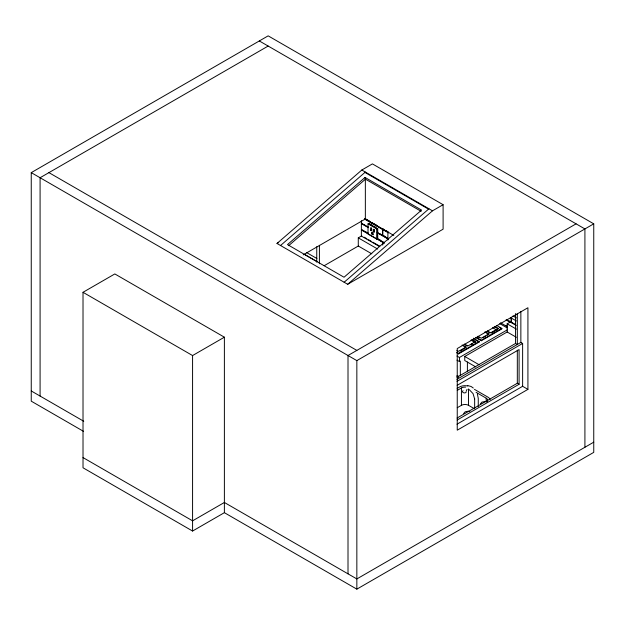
<?xml version="1.0" encoding="UTF-8"?>
<svg xmlns="http://www.w3.org/2000/svg" width="625" height="625" viewBox="0 0 625 625"><rect width="100%" height="100%" fill="white"/><g stroke="black" fill="none" stroke-linecap="round" stroke-linejoin="round"><path stroke-width="0.94" d="M466.352 390.617L467.078 389.414M463.648 413.547L465.164 411.797L468.383 411.18L469.898 411.617M480.438 403.852L481.953 402.102L485.172 401.484M276.992 243.469L361.812 170.016L372.414 163.891L443.102 204.703L443.102 229.188L347.68 284.281L276.992 243.469L278.672 242.5M280.523 245.516L365.352 172.055M365.023 177.438L287.492 244.586L344.039 277.234L421.57 210.086L365.023 177.438L365.453 179.172L421.156 211.328M288.648 245.68L365.453 179.172M344.141 282.242L428.969 208.781M347.68 284.281L432.5 210.828L443.102 204.703M83.586 431.383L31.25 401.164L31.25 172.633L268.156 35.852L593.75 223.836L593.75 452.367L356.844 589.148L224.383 512.672L192.578 531.039L83.016 467.781L83.016 292.297L114.828 273.938L224.383 337.188L224.383 512.672M268.156 46.055L40.086 177.734L40.086 396.062M303.203 254.867L365.352 218.984L365.352 178.648M361.375 220.703L361.375 223.328L361.812 223.07M368.453 233.789L361.375 229.703L361.375 223.578L361.812 223.328M368.016 223.844L376.852 228.945L377.734 228.437L377.734 238.633L376.852 239.148L368.016 234.047L368.016 223.844L368.898 223.336L372.914 225.648M372.195 222.688L371.758 222.945L364.57 218.789M372.414 222.812L371.977 223.07L388.289 232.484M379.312 246.438L361.375 236.078L361.375 229.953L361.812 229.703L368.336 233.469M370.609 230.258L371.602 230.828L371.602 228.281L370.609 227.703L370.609 230.258L371.492 229.742L371.492 228.047M324.188 265.711L358.281 246.023L358.281 237.859L361.812 235.82M373.258 231.789L374.25 232.359L374.25 229.813L373.258 229.234L373.258 231.789L374.141 231.273L374.141 229.578M371.602 233.125A1.172 0.68 60 0 1 372.43 232.648A1.172 0.68 60 0 1 373.258 234.078L373.258 234.844L371.602 233.891L371.602 233.125L372.484 232.617A1.172 0.68 60 0 1 372.594 232.203M371.602 233.891L372.484 233.383L372.484 232.617M368.453 223.586L377.289 228.688L377.289 232.516L377.734 232.258M364.633 219.086L382.578 229.445L383.023 229.188M383.984 242.758L377.289 238.891L377.289 232.773L377.734 232.516M388.508 238.992L382.797 235.695L382.797 229.57L383.242 229.32M377.289 232.516L382.578 235.57L383.023 235.312M382.797 235.695L383.242 235.438M361.375 229.953L382.578 242.195L383.023 241.945M382.797 244.953L382.797 242.328L383.242 242.07M83.016 292.297L192.578 355.555L224.383 337.188M576.078 223.836L348.008 355.508L348.008 573.844M31.25 172.633L356.844 360.609L593.75 223.836M461.859 349.977L460.211 350.922L466.117 347.492L462.023 345.117M470.914 344.742L472.562 343.797M474.211 342.844L475.852 341.891M491.742 332.719L494.211 331.297M495.852 330.344L497.5 329.398M475.734 366.891L464.75 360.547L464.75 356.469L507.164 331.984L507.164 323.82L510.695 321.781L509.133 320.875M506.242 319.719L511.133 322.547L511.578 322.289M511.359 317.422L511.359 322.672L511.797 322.414M456.945 356.039L459.445 357.484L507.25 329.891M456.945 360.125L459.445 361.57L460.328 361.055L460.328 375.461M456.961 377.289L515.555 343.461L517.32 344.477L517.32 313.641M456.906 379.359L520.859 342.438L522.625 343.461L522.625 386.305L456.984 424.203M456.984 381.352L522.625 343.461M457.148 385.344L519.086 349.578L519.086 384.266L457.148 420.031M457.156 388.398L459.672 386.945A7.5 4.328 0 0 1 467.836 386.008M457.25 390.383L461.438 387.969A5 2.883 0 0 1 465.625 387.148M457.25 407.727L461.438 405.312A5 2.883 0 0 1 468.508 405.312L474.398 408.711M457.055 418.047L517.32 383.25L519.086 384.266M527.922 389.367L457.242 430.18L457.242 348.555L527.922 307.75L527.922 389.367L522.305 386.125M593.75 442.172L356.844 578.945L224.383 502.469L192.578 520.836L83.016 457.578M487.18 335.328L488.867 333.844L481.273 338.211L477.898 336.266M494.234 326.555L498.328 328.922L498.328 328.406L490.633 332.828L487.359 330.93M471.672 339.797L475.578 342.055L475.578 341.547L467.891 345.961L464.617 344.062M470.961 344.703L472.5 343.82M482.961 337.75L485.492 336.297M491.406 332.898L497.555 329.359M476.312 337.391L481.273 340.25L501.859 328.406L501.859 328.922L481.273 340.758L475.492 337.422M456.875 352.43L458.523 353.383L479.109 341.547L479.109 342.055L458.523 353.891L456.875 352.938M467.469 385.516L471.07 386.484L473.297 388.039M259.32 40.953L584.914 228.938L584.914 447.266M361.812 170.016L432.5 210.828M364.922 172.43L428.539 209.156M365.805 219L369.797 221.305M373.234 223.281L377.312 225.641M382.203 228.461L383.836 229.406M385.469 230.352L387.102 231.289M365.078 218.828L393.805 235.422M382.797 229.57L388.508 232.867M374.516 226.578L376.125 227.508M384.055 235.914L385.688 236.852M363.391 224.234L364.961 225.141M366.539 226.047L368.109 226.961M379.406 233.477L387.766 238.313M361.375 223.328L368.453 227.414M361.375 223.578L368.453 227.672M377.289 232.773L388.164 239.047M513 315.969L516.344 317.898M366.539 232.172L368.109 233.078M378.57 239.117L380.242 240.086M377.312 238.648L382.203 241.477M382.797 242.328L384.43 243.266M510.445 317.555L516.312 320.938M364.258 237.234L366.883 238.75M368.57 239.719L371.102 241.188M372.789 242.156L379.758 246.18M511.531 322.266L515.727 324.68M511.359 322.672L516.25 325.492M506.203 319.953L510.25 322.289M358.281 237.859L377.695 249.07M507.164 323.82L516.352 329.125M505.836 325.352L507.453 326.281M500.531 322.797L507.016 326.539M499.75 323.617L507.258 327.953M496.898 325.547L501.859 328.406M358.281 246.023L371.789 253.82M499.383 327.484L501.031 328.445M507.164 331.984L516.352 337.289M495.195 326.602L498.328 328.406M492.602 327.656L496.688 330.016M477.898 336.773L479.586 337.75M473.328 338.203L479.109 341.547M474.977 339.664L479.109 342.055M472.453 339.734L475.578 341.547M470.953 340.148L475.039 342.516M306.789 252.688L316.914 258.531M304.266 254.289L316.914 261.594M456.836 350.367L458.523 351.344L466.117 346.977L462.844 345.086M464.75 356.469L479.117 364.758M456.992 375.453L458.664 376.422M456.914 376.43L458.602 377.406M474.477 389.375L487.945 397.148A7.5 4.328 0 0 1 490.078 399.641M476.078 392.336L486.18 398.172A5 2.883 0 0 1 487.469 400.953M48.922 172.633L356.844 350.406M31.25 390.961L83.75 421.273M488.18 331.914L489.82 332.867M485.594 331.953L488.867 333.844M484.773 331.984L488.867 334.359M465.43 345.047L467.07 346M469.258 389.641L473.062 393.656L474.648 399.008M477.375 394.008L478.266 398.352L478.266 406.57M520.859 311.461L520.859 342.625M517.32 350.211L517.32 383.25M515.555 313.586L515.555 343.461M511.133 318.172L511.133 322.547M486.18 398.172L486.18 402.023M481.273 340.25L481.273 340.758M474.648 398.484L474.648 408.539M468.508 388.93L468.508 405.312M467.398 362.031L467.398 371.734M461.438 387.969L461.438 405.312M459.445 357.484L459.445 361.57M458.523 353.383L458.523 353.891M387.883 231.281L387.883 240.031M382.578 229.445L382.578 235.57M382.578 242.195L382.578 244.82M376.852 228.945L376.852 239.148M356.844 360.609L356.844 589.148M319.406 245.297L319.406 263.781M316.75 246.711L316.75 262.242M192.578 355.555L192.578 531.039M466.164 391.516A1.875 1.211 7 0 1 463.867 392.836A1.875 1.211 7 0 1 463.047 390.734M487.258 401.312A5 2.883 0 0 1 486.969 401.648"/></g></svg>
